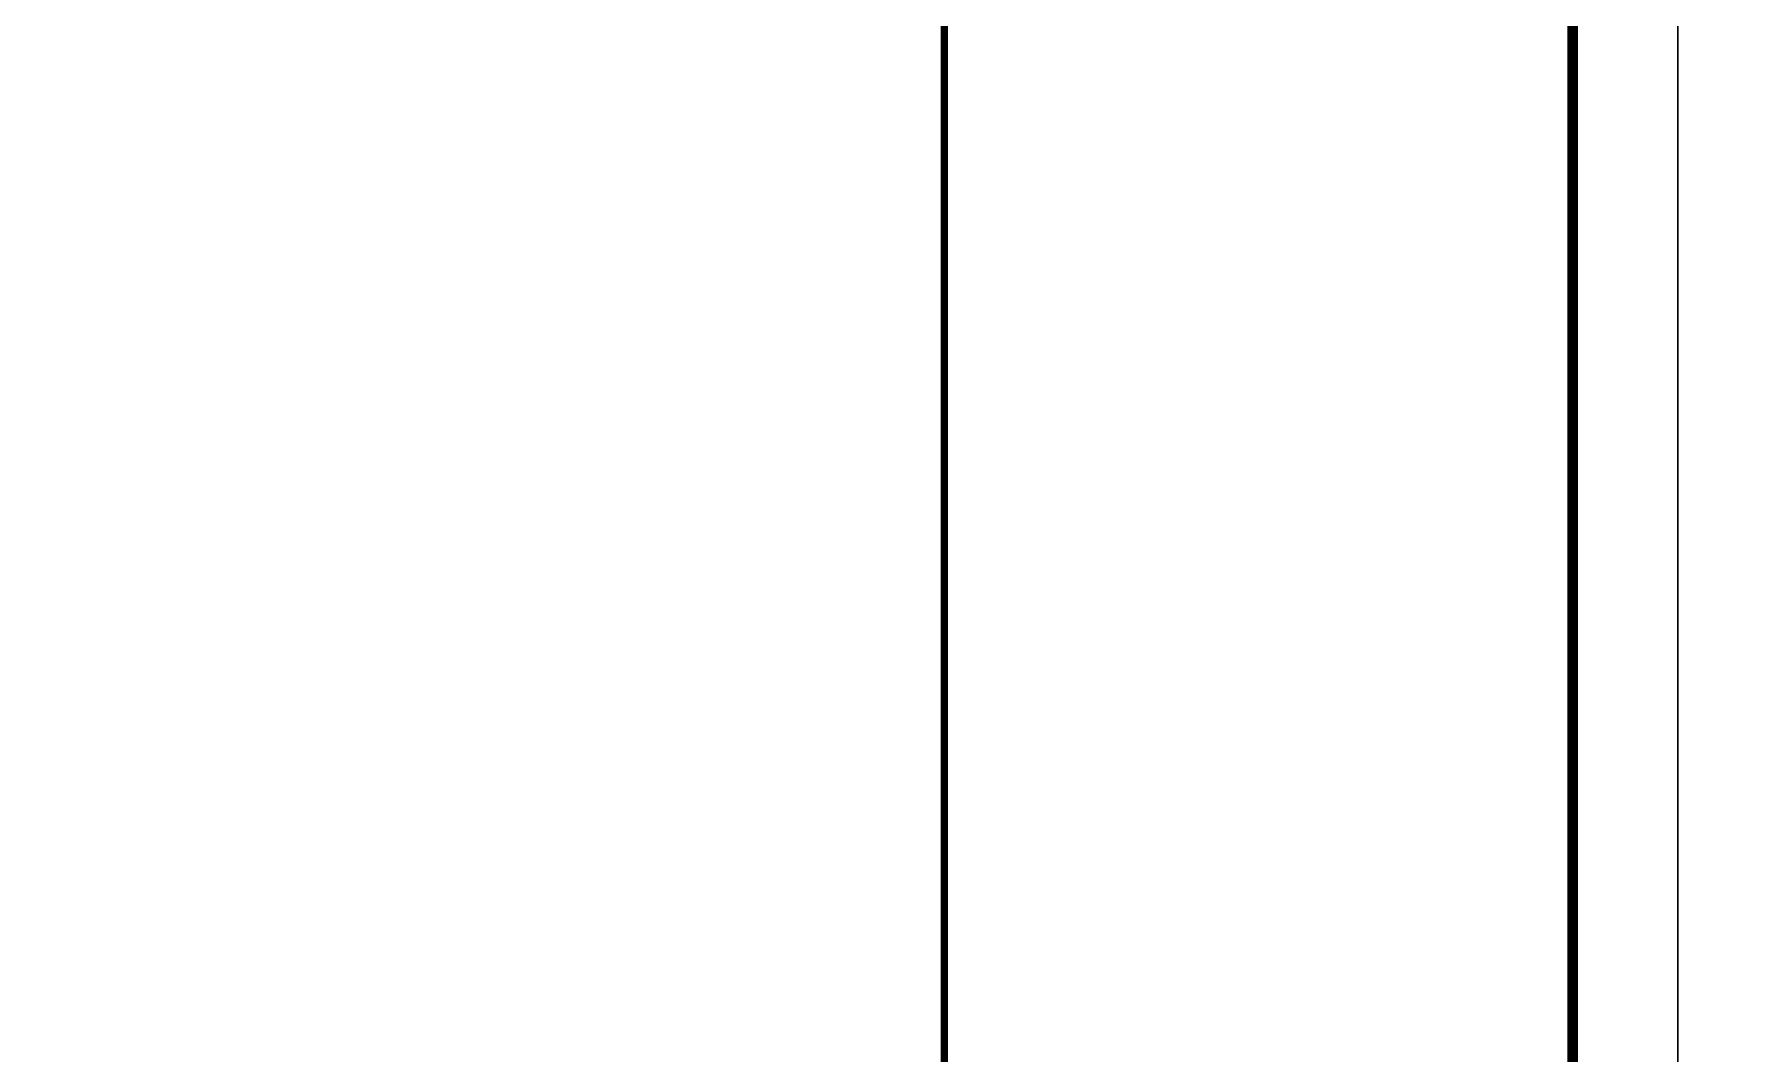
# Model space of a CAD drawing. Extents: x -809667 to 586099, y 3084146 to 3634412.
# Drawn here: x 381006.1 to 381087.9, y 3087278.7 to 3087327.1 of the extents above; entities that cross this region are included whole.
import ezdxf

# ---------------------------------------------------------------- set-up
doc = ezdxf.new("R2010")
doc.units = 0
doc.header["$LTSCALE"] = 0.5
doc.layers.get('0').update_dxf_attribs({"linetype": 'CONTINUOUS'})
doc.layers.add('PUB_TITLE', color=4, linetype='CONTINUOUS')

# ---------------------------------------------------------------- blocks, each defined once
blk = doc.blocks.new('TQ11')
at = {"layer": 'PUB_TITLE', "const_width": 100}
blk.add_lwpolyline([(1252310, -1083954), (1252310, -1166000)], dxfattribs=at)
at = {"layer": 'PUB_TITLE'}
blk.add_lwpolyline([(1252310, -1166000), (1260886, -1166000), (1260886, -1083954), (1252310, -1083954)], close=True, dxfattribs=at)

msp = doc.modelspace()

# ---------------------------------------------------------------- linework, layer by layer
at = {"layer": 'PUB_TITLE', "linetype": 'Continuous'}
for points in [[(380663.877, 3087078.645), (381084.377, 3087078.645), (381084.377, 3087375.645), (380663.877, 3087375.645)], [(381084.377, 3087078.645), (381504.877, 3087078.645), (381504.877, 3087375.645), (381084.377, 3087375.645)]]:
    msp.add_lwpolyline(points, close=True, dxfattribs=at)
at = {"layer": 'PUB_TITLE', "linetype": 'Continuous', "const_width": 0.5}
msp.add_lwpolyline([(380676.377, 3087083.645), (381079.377, 3087083.645), (381079.377, 3087370.645), (380676.377, 3087370.645)], close=True, dxfattribs=at)

# ---------------------------------------------------------------- block references
at = {"xscale": 0.003488000000000001, "yscale": 0.003488000000000001, "zscale": 0.003488000000000001}
msp.add_blockref('TQ11', (376681.406, 3091151.476), dxfattribs=at)

doc.saveas('drawing.dxf')
